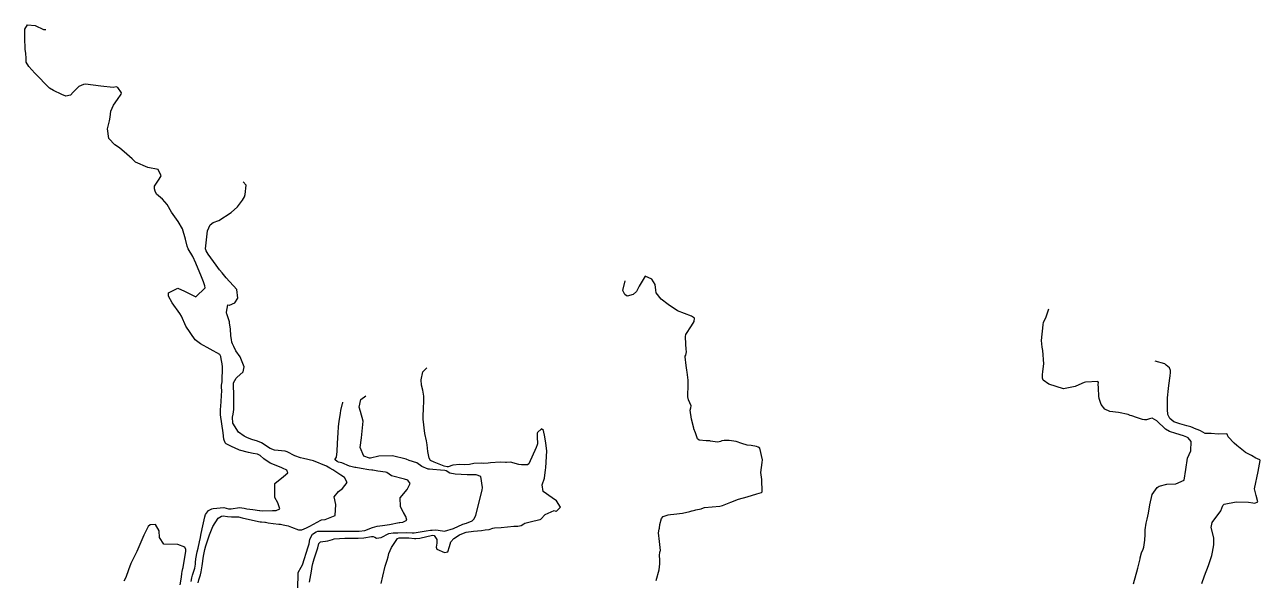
# Model space of a CAD drawing. Header units: feet. Extents: x 1313709 to 1317500, y 405869 to 411659.
# Drawn here: x 1314857 to 1315868, y 410706 to 411160 of the extents above; entities that cross this region are included whole.
import ezdxf

# ---------------------------------------------------------------- set-up
doc = ezdxf.new("R2010")
doc.units = ezdxf.units.FT
doc.layers.add('C-TOPO-MAJR', color=32, linetype='CONTINUOUS')

msp = doc.modelspace()

# ---------------------------------------------------------------- linework, layer by layer
at = {"layer": 'C-TOPO-MAJR'}
for points in [[(1314992.8, 410704.6), (1314993.3, 410707.7), (1314993.8, 410709.9), (1314995, 410713.2), (1314995.8, 410715.6), (1314996.2, 410718.9), (1314996.3, 410720.1), (1314996.7, 410723.2), (1314997.8, 410728.8), (1314998.4, 410731.9), (1314999.5, 410737), (1315000.3, 410740.7), (1315000.6, 410742.5), (1315000.9, 410743.8), (1315002.4, 410750.3), (1315003.9, 410757.5), (1315004.5, 410759.6), (1315007, 410762.7), (1315009.7, 410764.2), (1315010.7, 410764.5), (1315019.6, 410765.3), (1315021.5, 410764.6), (1315023.4, 410764), (1315025.5, 410764), (1315032.4, 410765.1), (1315036.2, 410764.7), (1315038.3, 410764.1), (1315043.2, 410763.5), (1315048.6, 410762.8), (1315049.1, 410762.7), (1315051.4, 410762.6), (1315059.3, 410762.8), (1315060.3, 410762.8), (1315062.3, 410762.7), (1315065.5, 410764), (1315063.8, 410768.9), (1315061.2, 410773.4), (1315061.4, 410784.9), (1315068.5, 410790.6), (1315071.8, 410793.5), (1315071, 410795.8), (1315067.5, 410797.5), (1315066.5, 410797.9), (1315057.4, 410801.6), (1315052.2, 410804.9), (1315049.3, 410807.7), (1315047.2, 410808.9), (1315043.5, 410809.5), (1315039.7, 410810.3), (1315032.4, 410812.1), (1315031.8, 410812.3), (1315025.8, 410815.1), (1315021.5, 410817.3), (1315020.7, 410818), (1315019.6, 410821.2), (1315019, 410826.2), (1315016.9, 410841), (1315016.8, 410845.6), (1315017, 410848), (1315017.8, 410861), (1315017.6, 410863.3), (1315017.7, 410865.4), (1315018.3, 410868), (1315018.5, 410880.3), (1315018.2, 410882.7), (1315017.4, 410886.9), (1315017, 410888.7), (1315016.3, 410890.4), (1315000.5, 410899.2), (1314996, 410902.4), (1314988.5, 410913.5), (1314985, 410921.8), (1314983.6, 410924), (1314977.1, 410932.6), (1314974.3, 410938.1), (1314974.3, 410940.9), (1314981.8, 410944.8), (1314987.3, 410942.3), (1314996.6, 410937.7), (1315004.3, 410944.9), (1315004.1, 410946.6), (1315002.8, 410950), (1315001.2, 410954), (1314996.7, 410965.3), (1314994.2, 410970.5), (1314990.4, 410976.9), (1314989.5, 410979.1), (1314988.1, 410984.8), (1314985.6, 410993.2), (1314982.2, 410999.2), (1314976.7, 411007), (1314973.2, 411013.1), (1314969.3, 411017.5), (1314964.4, 411021.6), (1314963.3, 411024), (1314962.8, 411026), (1314962.9, 411028.2), (1314966.7, 411033.9), (1314968.1, 411036.7), (1314965.7, 411041.7), (1314957.2, 411043.5), (1314947.3, 411047.9), (1314946.5, 411048.6), (1314944.4, 411050.5), (1314940.2, 411054.3), (1314934.1, 411059.5), (1314930.4, 411061.9), (1314925.4, 411067.1), (1314924.3, 411075), (1314926, 411081.7), (1314926.4, 411084.7), (1314927.1, 411089.5), (1314929.3, 411094.4), (1314932.5, 411099.2), (1314935.5, 411103.5), (1314935.7, 411104.5), (1314932.7, 411108.9), (1314931.3, 411109.4), (1314928.9, 411108.9), (1314918.9, 411110.1), (1314906.3, 411111.6), (1314904.6, 411111.5), (1314900.9, 411109.8), (1314896.3, 411105.2), (1314894.1, 411102.6), (1314890.2, 411101.9), (1314887, 411103.3), (1314880, 411106.4), (1314876.7, 411108.5), (1314864.9, 411120.8), (1314859.8, 411126), (1314857.8, 411129.7), (1314857.8, 411132.6), (1314857.4, 411137.1), (1314856.9, 411140), (1314856.7, 411149.9), (1314856.5, 411156.7), (1314858.8, 411160.3), (1314865, 411159.6), (1314871.9, 411156.4), (1314873.8, 411156.4)], [(1314998.6, 410703.5), (1314999, 410706.1), (1315000.3, 410710.2), (1315001, 410712.5), (1315001.5, 410715.7), (1315001.7, 410717.4), (1315002.9, 410725.4), (1315003.9, 410730.8), (1315004.7, 410733.9), (1315006.4, 410738.7), (1315007.1, 410740.5), (1315007.9, 410742.7), (1315010.5, 410749.7), (1315015, 410756.5), (1315017.6, 410758.2), (1315018.9, 410758.3), (1315022.4, 410757.9), (1315025.9, 410757.6), (1315029.5, 410757.6), (1315030.4, 410757.6), (1315031.4, 410757.5), (1315034.5, 410756.8), (1315040.5, 410755.5), (1315049.3, 410753.6), (1315050.3, 410753.5), (1315053.1, 410753.2), (1315053.6, 410753.1), (1315055.7, 410752.7), (1315060, 410752.2), (1315064.6, 410751.7), (1315065.8, 410751.5), (1315068.2, 410751.1), (1315072.2, 410750.1), (1315075, 410749), (1315080.6, 410747), (1315083.3, 410747), (1315087.2, 410748.6), (1315090, 410750), (1315098.9, 410754.9), (1315099.4, 410755.1), (1315102.5, 410755.4), (1315110.8, 410758.6), (1315111.1, 410767.6), (1315109.8, 410773.8), (1315113.3, 410778.4), (1315116.7, 410780.7), (1315120.6, 410785.8), (1315118.4, 410789.8), (1315115.3, 410791.8), (1315108.7, 410795.9), (1315106.2, 410797.5), (1315103.5, 410799), (1315092.9, 410803.4), (1315084.8, 410805.3), (1315082.4, 410805.8), (1315077.6, 410807.4), (1315071.3, 410810.8), (1315069.8, 410811.3), (1315061.1, 410812.2), (1315057.4, 410813.5), (1315050.4, 410818), (1315047, 410819.6), (1315042.5, 410820.8), (1315038.9, 410822.1), (1315038.3, 410822.4), (1315036.2, 410823.6), (1315031.6, 410826.9), (1315026.8, 410834.2), (1315026.7, 410839.1), (1315027.1, 410841.5), (1315027.6, 410845.4), (1315027.7, 410853.7), (1315027.7, 410855.9), (1315027.7, 410858.5), (1315027.4, 410864.2), (1315027.5, 410867.1), (1315029.6, 410871.1), (1315030.1, 410871.6), (1315035.3, 410876.3), (1315036.2, 410880.2), (1315032.9, 410888.6), (1315029.4, 410893.4), (1315027.6, 410897), (1315026.7, 410899.1), (1315026.2, 410900.4), (1315025.8, 410902.7), (1315025.3, 410905.6), (1315025.3, 410906), (1315025.1, 410911.2), (1315024.3, 410916.4), (1315024.1, 410917.2), (1315022, 410923.7), (1315021.8, 410924.3), (1315021.6, 410925.2), (1315022.8, 410931.2), (1315023.9, 410930.9), (1315024.3, 410930.7), (1315028.6, 410932.6), (1315031.1, 410936.4), (1315030.1, 410943.6), (1315021.5, 410953.3), (1315018.1, 410957.2), (1315016.1, 410959.7), (1315013.2, 410963.5), (1315006.7, 410972.5), (1315005, 410975.4), (1315004.6, 410977), (1315006.2, 410991.6), (1315008.3, 410996.6), (1315010.8, 410998.4), (1315015.5, 411000.2), (1315025.6, 411006.6), (1315030.7, 411011.2), (1315034.8, 411016.6), (1315036.4, 411019.4), (1315037.1, 411021.3), (1315037.9, 411028.9), (1315035.4, 411031.7)], [(1315373.5, 410705.4), (1315375.8, 410714.2), (1315376.5, 410719.2), (1315376.3, 410722.4), (1315376.1, 410725.8), (1315376.5, 410728.6), (1315376.7, 410729.4), (1315376.9, 410730.1), (1315376.2, 410737.5), (1315375.4, 410744.6), (1315375.9, 410747.4), (1315376.1, 410748.4), (1315376.4, 410751.3), (1315377.7, 410756.1), (1315379.3, 410757.9), (1315383.3, 410759.2), (1315385.3, 410759.5), (1315388, 410759.8), (1315394.9, 410760.6), (1315401.1, 410761.8), (1315402.6, 410762.4), (1315402.9, 410762.5), (1315405, 410763), (1315406, 410763.2), (1315410.4, 410764.2), (1315412.2, 410764.9), (1315412.9, 410765.1), (1315419.2, 410765.7), (1315425.5, 410766.3), (1315427.8, 410766.9), (1315434.6, 410769.7), (1315440.8, 410771.9), (1315447.8, 410774), (1315455.8, 410776.4), (1315459.6, 410777.5), (1315460.2, 410778), (1315460, 410788), (1315459.1, 410793.9), (1315460.1, 410802), (1315460.4, 410804.2), (1315458.4, 410813.9), (1315456.9, 410814.6), (1315455.6, 410815.1), (1315451.2, 410816), (1315447.9, 410816.2), (1315443.5, 410817.7), (1315439, 410819.3), (1315433.2, 410820), (1315429, 410820.1), (1315427.1, 410819.7), (1315426.1, 410819.2), (1315423.9, 410818.8), (1315421.8, 410819), (1315417.9, 410819.6), (1315417.3, 410819.7), (1315414.5, 410819.9), (1315408.6, 410820.4), (1315407.3, 410821.5), (1315405.5, 410826.3), (1315404.2, 410829.7), (1315404.2, 410830), (1315402.4, 410837.4), (1315401.4, 410844.9), (1315401.8, 410846.8), (1315402, 410848.4), (1315399.9, 410853.4), (1315399.4, 410855.9), (1315399.7, 410866.1), (1315399.5, 410869.3), (1315398.8, 410876), (1315398.6, 410877.6), (1315398.1, 410881.3), (1315397.2, 410888.5), (1315397.3, 410889), (1315397.7, 410889.9), (1315398.2, 410892.7), (1315398.1, 410894.9), (1315397.8, 410899), (1315397.5, 410905.1), (1315397.8, 410906.9), (1315402.3, 410914), (1315404.6, 410917.4), (1315404.9, 410920.1), (1315402.4, 410921.9), (1315390.9, 410926.2), (1315383.2, 410931.4), (1315377.5, 410935.8), (1315373.4, 410940.9), (1315373.1, 410943), (1315372.6, 410947.6), (1315369.8, 410952.2), (1315364.5, 410954.6), (1315359.6, 410946.3), (1315357.4, 410942), (1315354.6, 410939.6), (1315349.8, 410938.3), (1315347.7, 410939.4), (1315346.1, 410942.7), (1315348.1, 410950.7)], [(1315764.2, 410702.7), (1315767.7, 410715.5), (1315769.5, 410723.1), (1315769.7, 410723.9), (1315770.8, 410728.1), (1315772.1, 410731.2), (1315772.6, 410732.8), (1315773.4, 410738.6), (1315773.6, 410743), (1315773.8, 410747), (1315774.6, 410752.3), (1315775.3, 410755.7), (1315776.5, 410760.7), (1315777.6, 410767.5), (1315779.4, 410775.9), (1315783.6, 410781.5), (1315785.2, 410782.6), (1315791.4, 410784.3), (1315798.7, 410784.6), (1315805.7, 410787.6), (1315807.1, 410796.3), (1315808.4, 410805.6), (1315811.2, 410811.6), (1315811.3, 410819.1), (1315808.8, 410822.3), (1315807.7, 410822.9), (1315805, 410823.9), (1315798.9, 410825.7), (1315793.7, 410827.4), (1315790.5, 410829.4), (1315783.3, 410836), (1315779.5, 410838.4), (1315777.2, 410837.7), (1315774.7, 410836.9), (1315773.1, 410836.9), (1315771.5, 410837.2), (1315766.7, 410838.9), (1315762.8, 410840.1), (1315761.4, 410840.6), (1315759.9, 410841.3), (1315751.9, 410843), (1315744.9, 410843.9), (1315740.7, 410845.7), (1315737.7, 410849.5), (1315736.2, 410854.3), (1315735.8, 410856.4), (1315735.5, 410862.8), (1315735.5, 410863.4), (1315735.3, 410865.9), (1315735.4, 410867.4), (1315735.1, 410868.4), (1315724.8, 410867.7), (1315723.9, 410867.6), (1315716.9, 410864.5), (1315716.3, 410864.2), (1315707, 410862.4), (1315695, 410866.1), (1315690.3, 410869.4), (1315689.8, 410871.1), (1315689.8, 410873.7), (1315690, 410876.5), (1315690.8, 410882.7), (1315690, 410893.6), (1315689.4, 410896.4), (1315689, 410901.8), (1315690.1, 410914.7), (1315690.6, 410917), (1315692.3, 410920.4), (1315695, 410927.8)], [(1315148.4, 410703.1), (1315149.6, 410709), (1315151.5, 410717.1), (1315153.3, 410722), (1315154, 410724.7), (1315154.5, 410727.6), (1315156.9, 410732.4), (1315161.8, 410739.9), (1315163, 410740.3), (1315163.7, 410740.4), (1315167.4, 410740.4), (1315171, 410740.3), (1315175.5, 410739.8), (1315176.8, 410739.8), (1315179.9, 410740.2), (1315190.3, 410742.6), (1315191.6, 410742.2), (1315193.8, 410739), (1315193.9, 410736.1), (1315193.3, 410732.7), (1315194, 410731.2), (1315200.3, 410728.3), (1315202.9, 410728.8), (1315204.2, 410733.3), (1315205.3, 410737.1), (1315207.8, 410739.8), (1315212.4, 410742.7), (1315215.6, 410744.3), (1315218, 410745), (1315224, 410745.9), (1315230.4, 410746.5), (1315233.5, 410746.8), (1315236.7, 410747.3), (1315239.8, 410748.2), (1315241.1, 410748.5), (1315246.6, 410748.7), (1315257, 410749.9), (1315260.1, 410750), (1315263, 410750.6), (1315265, 410751.8), (1315266, 410752.3), (1315268.2, 410752.9), (1315270.4, 410753.5), (1315278.3, 410755.5), (1315278.4, 410755.5), (1315278.9, 410755.7), (1315282.5, 410759.6), (1315290, 410762.7), (1315291.3, 410762.2), (1315291.7, 410761.9), (1315295.2, 410765.6), (1315291.9, 410770.7), (1315288.2, 410773), (1315281, 410778.4), (1315280, 410783.7), (1315281.9, 410789.2), (1315282.8, 410795.9), (1315283, 410797.6), (1315283.9, 410811.7), (1315283.2, 410817.9), (1315282.2, 410823.1), (1315281.1, 410828.1), (1315279.6, 410829.7), (1315276.2, 410826.6), (1315276, 410826.1), (1315275.9, 410824.1), (1315276.1, 410823), (1315276.2, 410817.4), (1315276, 410816.5), (1315275.1, 410814.4), (1315269.3, 410800.9), (1315268.2, 410800.1), (1315263.1, 410800), (1315261, 410800.4), (1315254.3, 410802.3), (1315250.8, 410802.1), (1315250.1, 410802.1), (1315245.7, 410802.4), (1315237.7, 410801.8), (1315235.9, 410801.4), (1315231.9, 410801.2), (1315230.4, 410801.4), (1315224.1, 410801.1), (1315220.6, 410800.4), (1315216.3, 410800.2), (1315212.8, 410800.3), (1315206.9, 410799.8), (1315203.2, 410798.6), (1315202.3, 410798.5), (1315200, 410798.9), (1315191.8, 410802.2), (1315188.8, 410803.7), (1315187.6, 410805.5), (1315186.5, 410811.1), (1315185.9, 410816.6), (1315185.4, 410819.8), (1315184.1, 410825.9), (1315182.7, 410837.6), (1315182.8, 410842.2), (1315183, 410844.1), (1315183.3, 410854.4), (1315183.3, 410856.3), (1315182.4, 410861.1), (1315181.3, 410865.4), (1315181.2, 410869.7), (1315182.5, 410876.2), (1315182.7, 410876.5), (1315185.6, 410879.6)], [(1315820, 410703), (1315822.3, 410709.4), (1315825.6, 410717.6), (1315826.2, 410719.3), (1315828.2, 410725.8), (1315828.8, 410728.6), (1315830, 410734.7), (1315830, 410740.3), (1315827.7, 410748.7), (1315828.5, 410753), (1315835.6, 410762.4), (1315837.2, 410766.8), (1315838.3, 410767.8), (1315848.3, 410769.8), (1315858.4, 410769.6), (1315861.8, 410769), (1315863.4, 410768.7), (1315865.9, 410769.8), (1315864.5, 410775), (1315863.3, 410780.4), (1315866.1, 410794.8), (1315868, 410803.8), (1315867.7, 410804.1), (1315865.6, 410805), (1315864.4, 410805.6), (1315860.7, 410807.8), (1315859.6, 410808.4), (1315855.9, 410810.1), (1315855.5, 410810.4), (1315848.9, 410816), (1315846.5, 410817.8), (1315841.6, 410823.1), (1315840.9, 410825.2), (1315840.7, 410825.6), (1315833.6, 410825.3), (1315827.8, 410825.8), (1315825.8, 410825.8), (1315822.8, 410825.8), (1315818.9, 410828), (1315817.1, 410828.9), (1315815.5, 410829.4), (1315811, 410831.1), (1315807.8, 410832.1), (1315802.1, 410833.6), (1315797.1, 410835.3), (1315793.8, 410838.1), (1315792.4, 410841.3), (1315791.9, 410845.4), (1315792.1, 410854.9), (1315792.9, 410862.6), (1315793.1, 410865.1), (1315794.1, 410872.9), (1315794.4, 410875.7), (1315794.4, 410877.2), (1315793.6, 410879.4), (1315791, 410881.8), (1315789.8, 410882.9), (1315782, 410885)], [(1315089.7, 410704.1), (1315091.3, 410713.1), (1315091.9, 410717), (1315092.4, 410719.5), (1315093.6, 410723.1), (1315096.5, 410732.2), (1315097.4, 410735.7), (1315098.7, 410737), (1315104.6, 410737.9), (1315108.4, 410739.1), (1315109.8, 410739.5), (1315118.7, 410740), (1315127.2, 410740.1), (1315129.5, 410740.1), (1315134, 410740.4), (1315140.5, 410741.5), (1315141.9, 410741.5), (1315143.2, 410740.8), (1315144.4, 410740), (1315148.3, 410740.7), (1315154.6, 410743.8), (1315158.2, 410744.5), (1315161.1, 410744.6), (1315162, 410744.6), (1315169.3, 410744.7), (1315173.6, 410744.5), (1315175.2, 410744.5), (1315185.2, 410746), (1315188.8, 410746.6), (1315190.1, 410746.7), (1315192.9, 410746.9), (1315195, 410746.6), (1315200.1, 410745.7), (1315207.4, 410747.9), (1315215.3, 410751.7), (1315218.1, 410752.5), (1315222.8, 410754.3), (1315224.1, 410755.7), (1315225.7, 410758.6), (1315227.7, 410766.5), (1315230.9, 410779.3), (1315231.4, 410781.5), (1315229.8, 410790.7), (1315226.1, 410792), (1315223.7, 410791.9), (1315218.8, 410791.9), (1315208.9, 410792.4), (1315204.6, 410793.4), (1315201.5, 410795.2), (1315200.5, 410795.5), (1315196.8, 410795.8), (1315190.7, 410796.3), (1315187.9, 410796.6), (1315186.7, 410796.7), (1315181.7, 410798.7), (1315177.6, 410801.7), (1315171.3, 410803.8), (1315168.8, 410804.7), (1315157.6, 410807.5), (1315146.4, 410807.1), (1315139.7, 410805.5), (1315138.7, 410805.5), (1315134.1, 410807.3), (1315131.1, 410814.4), (1315132.1, 410822.3), (1315133.7, 410835.8), (1315131.4, 410843.7), (1315130.3, 410847.4), (1315131.7, 410853.7), (1315135.8, 410856.7)], [(1315080.2, 410698.1), (1315080.4, 410711.9), (1315082.8, 410716.4), (1315083.8, 410718.4), (1315088.6, 410732.9), (1315089.3, 410735.5), (1315089.9, 410739.2), (1315092, 410743.4), (1315095.2, 410745.3), (1315096.6, 410745.8), (1315097.2, 410745.9), (1315101.3, 410745.8), (1315106.4, 410745.8), (1315117.4, 410745.8), (1315125.6, 410745.9), (1315127.7, 410745.8), (1315130.2, 410745.7), (1315135, 410746.4), (1315141.3, 410748.9), (1315143, 410749.5), (1315145, 410749.9), (1315149.4, 410750.6), (1315151.4, 410750.8), (1315155.1, 410751.2), (1315163.1, 410752.9), (1315163.7, 410753), (1315166.1, 410753.2), (1315169.2, 410754.8), (1315168.6, 410757.9), (1315166.6, 410761), (1315166.4, 410761.5), (1315164.1, 410766), (1315164, 410773.2), (1315169.5, 410780), (1315172.1, 410784.8), (1315170.1, 410787.7), (1315167.5, 410788.5), (1315156.8, 410791.2), (1315152.9, 410793.9), (1315151.8, 410794.2), (1315145.5, 410795), (1315141.5, 410795.7), (1315140.7, 410795.8), (1315138.3, 410796.1), (1315132, 410797.2), (1315127.5, 410797.9), (1315126.7, 410798), (1315122.5, 410798.9), (1315116.1, 410801.7), (1315113.5, 410802.4), (1315112.2, 410802.9), (1315110.7, 410804.3), (1315110.7, 410804.8), (1315111.7, 410806.5), (1315112.3, 410810.9), (1315112.7, 410817.9), (1315113.1, 410826.3), (1315113.4, 410831.1), (1315113.6, 410833.7), (1315113.9, 410835.5), (1315115, 410842.3), (1315115.4, 410844.7), (1315116.8, 410850.4), (1315117, 410851), (1315117, 410851.4)], [(1314983.7, 410702), (1314984.8, 410708.2), (1314985.2, 410711.1), (1314985.5, 410712.7), (1314986, 410715.2), (1314986.2, 410716.1), (1314988.1, 410727.9), (1314988.4, 410729.3), (1314988.5, 410730.9), (1314987.7, 410732.8), (1314981.9, 410735), (1314970.5, 410735.3), (1314967, 410740.6), (1314966.5, 410746.1), (1314963.6, 410751.4), (1314959.3, 410750.9), (1314957.7, 410749.6), (1314954, 410742.6), (1314952.3, 410738.7), (1314948.2, 410729.1), (1314945.2, 410723.1), (1314943.4, 410719.5), (1314941.4, 410714.1), (1314939.2, 410707.8), (1314937.8, 410704.8)]]:
    msp.add_lwpolyline(points, dxfattribs=at)

doc.saveas('drawing.dxf')
